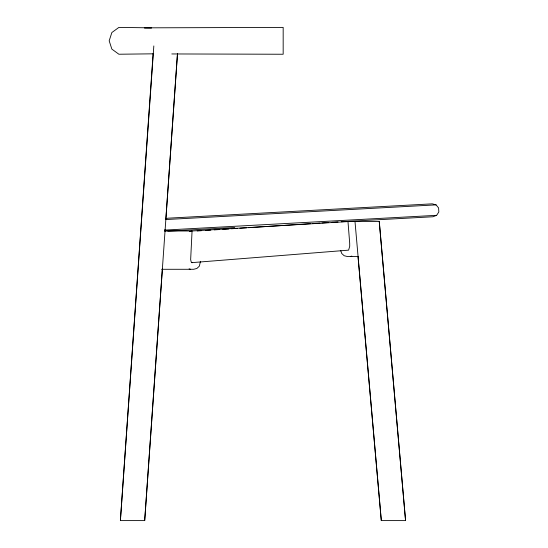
<?xml version="1.0" encoding="UTF-8"?>
<svg xmlns="http://www.w3.org/2000/svg" width="548" height="548" viewBox="0 0 548 548"><rect width="100%" height="100%" fill="white"/><g stroke="black" fill="none" stroke-linecap="round" stroke-linejoin="round"><path stroke-width="0.82" d="M358.002 256.505L381.292 520.6L405.568 520.6L379.291 221.577L347.966 221.577L192.06 230.989L190.656 259.622L191.163 261.848L191.738 262.65L192.581 262.65M165.845 219.241L177.484 53.629L144.72 520.6L120.389 520.6L153.125 53.629M120.389 520.6L153.824 45.943M144.665 520.6L162.366 268.76M165.003 231.194L165.126 229.489M200.479 261.348L199.314 266.191L196.883 268.458L193.663 269.287L161.674 269.287M341.274 221.741L432.92 216.761L436.653 215.323L438.825 211.966L438.606 207.973L436.085 204.87L432.221 203.842L167.736 218.2L165.496 219.063M350.336 256.519L351.85 256.094M189.437 231.605L191.848 230.989M191.738 262.65L348.603 250.148L349.72 246.264L349.686 243.154L347.987 221.577M197.157 230.989L201.424 230.708M205.692 230.434L210.816 230.105M214.234 229.886L219.358 229.557M222.769 229.338L228.749 228.948M231.311 228.783L237.291 228.4M239.853 228.235L246.682 227.797M248.388 227.687L310.723 223.666M312.435 223.557L320.121 223.063M321.827 222.954L328.656 222.515M332.074 222.296L338.054 221.906M165.462 219.563L436.085 204.87M436.653 215.323L164.571 230.098L168.435 231.126L234.804 227.523M341.877 221.577L346.699 221.577M164.66 230.989L192.06 230.989M358.18 256.519L347.336 256.519L344.151 255.717L341.726 253.491L340.644 250.388M153.419 53.82L118.889 54.231L111.861 49.108L109.175 40.819L111.861 32.531L118.889 27.414L151.68 27.845L144.329 27.845L283.172 27.4L283.172 54.245L171.805 53.951M189.081 268.863L190.581 269.287M379.243 221.577L405.561 520.6M355.001 221.577L381.319 520.6"/></g></svg>
